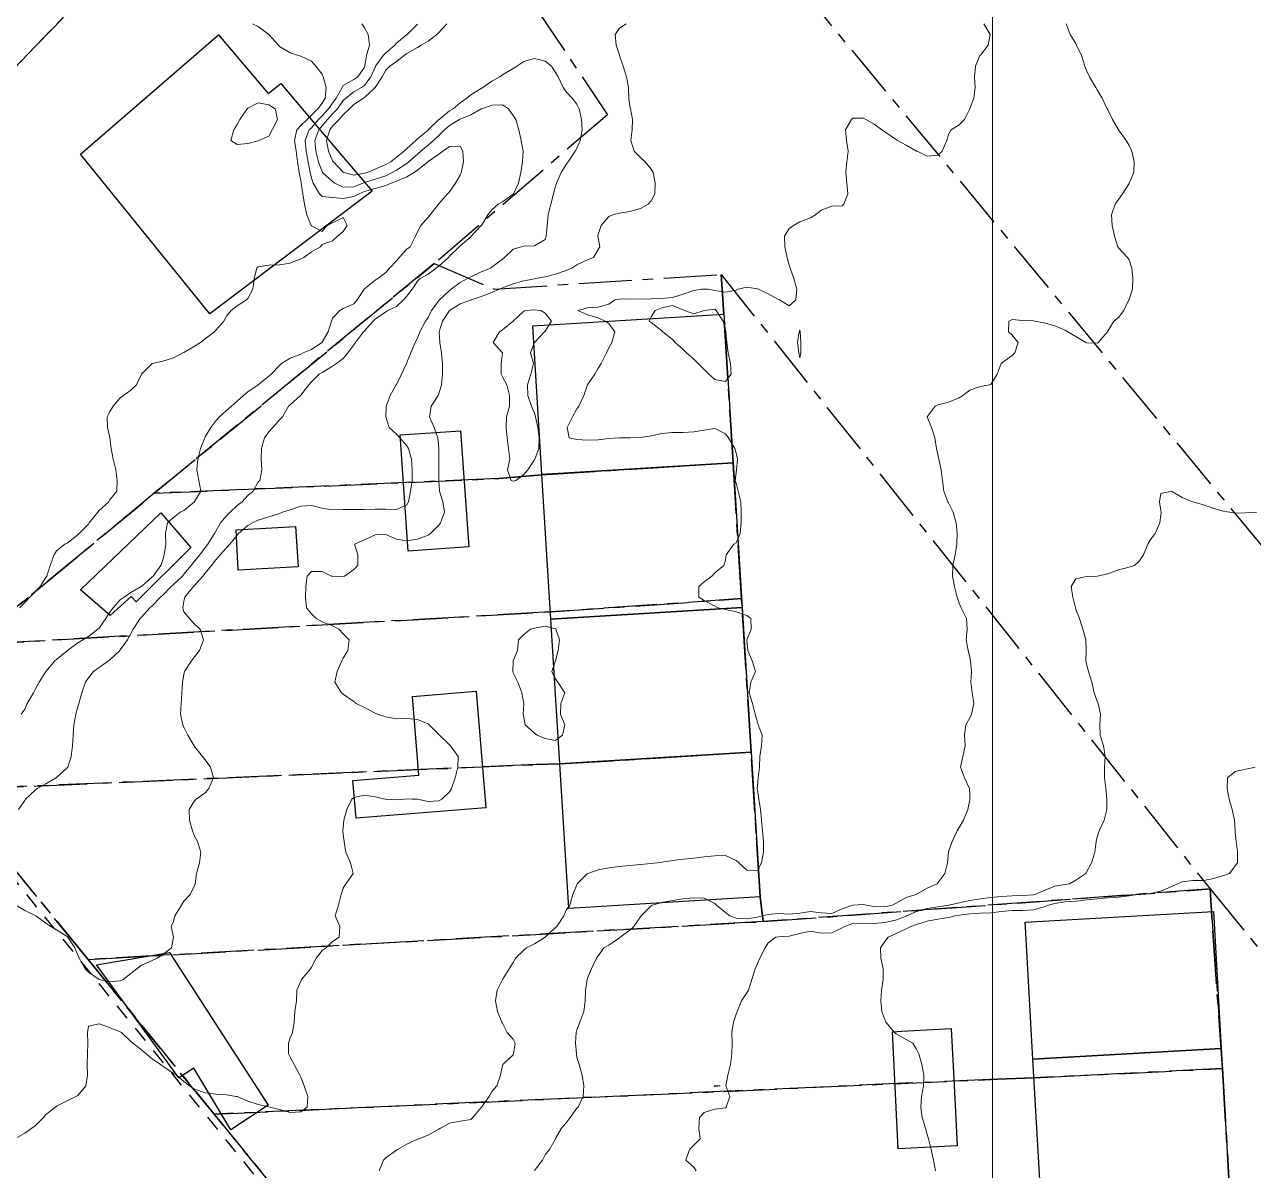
# Model space of a CAD drawing. Header units: centimetres. Extents: x 0 to 642158, y -847 to 649707.
# Drawn here: x 616421.2 to 616479.1, y 621032.8 to 621086.7 of the extents above; entities that cross this region are included whole.
import ezdxf

# ---------------------------------------------------------------- set-up
doc = ezdxf.new("R2010")
doc.units = ezdxf.units.CM
doc.header["$MEASUREMENT"] = 0
doc.linetypes.add('CENTERX2', pattern=[4, 2.5, -0.5, 0.5, -0.5])
doc.linetypes.add('JIS_02_0.7', pattern=[1.35, 0.75, -0.6])
for name, color, linetype, lineweight in [('MEV_grille', 254, 'Continuous', 9), ('WAL_parcellaire agricole', 7, 'JIS_02_0.7', 25), ('WAL_topographie 0.5', 253, 'Continuous', 20)]:
    doc.layers.add(name, color=color, linetype=linetype, lineweight=lineweight)
doc.layers.add('SPW_batiments', color=7, linetype='Continuous')
doc.layers.add('SPW_parcellaire cadastral', color=7, linetype='CENTERX2', lineweight=25, true_color=0xff0542)

# ---------------------------------------------------------------- blocks, each defined once
blk = doc.blocks.new('*U112')
at = {"layer": 'MEV_grille', "transparency": 33554687}
blk.add_lwpolyline([(0, 1825.476), (0, -1825.476)], dxfattribs=at)
blk = doc.blocks.new('*U113')
at = {"layer": 'MEV_grille', "color": 0, "linetype": 'ByBlock', "lineweight": -2, "transparency": 16777216}
blk.add_blockref('*U112', (1100, 0), dxfattribs=at)

msp = doc.modelspace()

# ---------------------------------------------------------------- linework, layer by layer
at = {"layer": 'SPW_batiments'}
for points in [[(616432.72, 621083.475), (616433.303, 621083.942), (616435.089, 621081.839), (616437.435, 621079.074), (616437.604, 621078.875), (616429.972, 621073.091), (616423.871, 621080.607), (616430.37, 621086.224), (616432.72, 621083.475)], [(616454.606, 621066.073), (616445.606, 621065.522), (616445.172, 621072.526), (616454.171, 621073.077), (616454.606, 621066.073)], [(616442.156, 621062.126), (616439.306, 621061.926), (616438.922, 621067.392), (616441.772, 621067.593), (616442.156, 621062.126)], [(616455.029, 621059.264), (616446.029, 621058.712), (616445.606, 621065.522), (616454.606, 621066.073), (616455.029, 621059.264)], [(616429.073, 621062.091), (616426.506, 621059.541), (616426.256, 621059.791), (616425.273, 621058.891), (616423.873, 621060.107), (616427.656, 621063.724), (616429.073, 621062.091)], [(616434.123, 621061.175), (616431.306, 621061.025), (616431.206, 621062.925), (616434.006, 621063.075), (616434.123, 621061.175)], [(616455.452, 621052.455), (616446.452, 621051.904), (616446.029, 621058.712), (616455.029, 621059.264), (616455.452, 621052.455)], [(616442.957, 621049.843), (616436.857, 621049.343), (616436.707, 621051.125), (616439.807, 621051.376), (616439.507, 621055.076), (616442.507, 621055.326), (616442.957, 621049.843)], [(616455.875, 621045.645), (616446.875, 621045.094), (616446.452, 621051.904), (616455.452, 621052.455), (616455.875, 621045.645)], [(616477.596, 621038.5), (616468.725, 621038), (616468.371, 621044.212), (616468.358, 621044.446), (616477.225, 621044.947), (616477.596, 621038.5)], [(616432.709, 621035.842), (616430.959, 621034.675), (616429.209, 621037.575), (616428.509, 621037.125), (616424.625, 621042.441), (616428.075, 621043.025), (616432.709, 621035.842)], [(616465.013, 621036.779), (616465.159, 621033.929), (616462.376, 621033.779), (616462.108, 621039.295), (616462.325, 621039.308), (616462.55, 621039.32), (616464.875, 621039.446), (616465.013, 621036.779)], [(616478.001, 621031.477), (616469.126, 621030.976), (616468.957, 621033.939), (616468.725, 621038), (616477.596, 621038.5), (616478.001, 621031.477)]]:
    msp.add_lwpolyline(points, dxfattribs=at)
at = {"layer": 'SPW_parcellaire cadastral'}
for points in [[(616517.432, 621020.631), (616515.356, 621018.862), (616458.873, 621087.118), (616442.43, 621111.761), (616437.847, 621122.116)], [(616436.334, 621100.841), (616418.521, 621082.322), (616408.822, 621071.738), (616404.139, 621066.321), (616402.941, 621068.081), (616397.472, 621074.92), (616415.363, 621094.534), (616417.939, 621097.498), (616425.786, 621106.34), (616429.612, 621110.742), (616436.334, 621100.841)], [(616414.789, 621054.224), (616404.139, 621066.321), (616408.822, 621071.738), (616418.521, 621082.322), (616436.334, 621100.841), (616448.697, 621082.468), (616440.533, 621075.457), (616427.351, 621064.646), (616418.722, 621057.514), (616414.789, 621054.224)], [(616440.533, 621075.457), (616443.355, 621074.259), (616454.045, 621074.947), (616454.171, 621073.076), (616454.606, 621066.072), (616445.606, 621065.521), (616443.579, 621065.337), (616427.351, 621064.646), (616440.533, 621075.457)], [(616455.452, 621052.453), (616455.003, 621059.684), (616454.606, 621066.072), (616454.171, 621073.076), (616454.045, 621074.947), (616477.072, 621046.015), (616456.024, 621044.477), (616455.875, 621045.644), (616455.452, 621052.453)], [(616455.003, 621059.684), (616446.008, 621059.059), (616418.722, 621057.514), (616427.351, 621064.646), (616443.579, 621065.337), (616445.606, 621065.521), (616454.606, 621066.072), (616455.003, 621059.684)], [(616414.789, 621054.224), (616418.722, 621057.514), (616446.008, 621059.059), (616455.003, 621059.684), (616455.452, 621052.453), (616446.452, 621051.902), (616445.331, 621051.87), (616417.702, 621050.693), (616414.789, 621054.224)], [(616455.452, 621052.453), (616455.875, 621045.644), (616456.024, 621044.477), (616424.235, 621042.692), (616417.702, 621050.693), (616445.331, 621051.87), (616446.452, 621051.902), (616455.452, 621052.453)], [(616417.702, 621050.693), (616424.235, 621042.692), (616430.171, 621035.412), (616435.644, 621028.701), (616440.514, 621022.729), (616447.02, 621014.75), (616453.715, 621006.54), (616458.694, 621000.568)], [(616456.024, 621044.477), (616477.072, 621046.015), (616477.153, 621044.703), (616477.65, 621037.559), (616468.775, 621037.122), (616467.058, 621037.061), (616430.188, 621035.413), (616430.171, 621035.412), (616424.235, 621042.692), (616456.024, 621044.477)], [(616479.77, 621016.467), (616479.388, 621024.438), (616478.406, 621024.453), (616478.025, 621031.062), (616477.65, 621037.559), (616477.153, 621044.703), (616477.072, 621046.015), (616500.15, 621017.788), (616479.77, 621016.467)], [(616478.025, 621031.062), (616469.147, 621030.621), (616435.644, 621028.701), (616430.171, 621035.412), (616430.188, 621035.413), (616467.058, 621037.061), (616468.775, 621037.122), (616477.65, 621037.559), (616478.025, 621031.062)]]:
    msp.add_lwpolyline(points, dxfattribs=at)
at = {"layer": 'WAL_parcellaire agricole'}
msp.add_lwpolyline([(616324.031, 621000.478), (616269.31, 620938.403), (616268.869, 620960.806), (616335.692, 621044.813), (616332.483, 621048.937), (616345.106, 621065.188), (616375.352, 621102.317), (616518.538, 620926.168), (616439.713, 620860.66), (616324.031, 621000.478)], dxfattribs=at)
at = {"layer": 'WAL_topographie 0.5'}
for points in [[(616449.575, 621086.75), (616449.25, 621086.54), (616449.059, 621086.25), (616449.097, 621085.75), (616449.25, 621085.272), (616449.257, 621085.25), (616449.435, 621084.75), (616449.59, 621084.25), (616449.674, 621083.75), (616449.69, 621083.25), (616449.75, 621082.85), (616449.768, 621082.75), (616449.871, 621082.25), (616449.852, 621081.75), (616449.794, 621081.25), (616449.943, 621080.75), (616450.25, 621080.458), (616450.473, 621080.25), (616450.75, 621079.913), (616450.845, 621079.75), (616450.933, 621079.25), (616450.917, 621078.75), (616450.75, 621078.417), (616450.604, 621078.25), (616450.25, 621078.057), (616449.75, 621077.909), (616449.25, 621077.841), (616448.95, 621077.75), (616448.75, 621077.681), (616448.393, 621077.25), (616448.25, 621076.833), (616448.238, 621076.75), (616448.25, 621076.673), (616448.33, 621076.25), (616448.25, 621076.119), (616448.032, 621075.75), (616447.75, 621075.64), (616447.25, 621075.408), (616447.009, 621075.25), (616446.75, 621075.138), (616446.25, 621074.959), (616445.75, 621074.843), (616445.309, 621074.75), (616445.25, 621074.737), (616444.75, 621074.64), (616444.25, 621074.509), (616443.75, 621074.313), (616443.607, 621074.25), (616443.25, 621074.096), (616442.75, 621073.909), (616442.272, 621073.75), (616442.25, 621073.743), (616441.75, 621073.557), (616441.25, 621073.255), (616441.245, 621073.25), (616440.922, 621072.75), (616440.766, 621072.25), (616440.793, 621071.75), (616440.876, 621071.25), (616440.916, 621070.75), (616440.926, 621070.25), (616440.878, 621069.75), (616440.75, 621069.33), (616440.711, 621069.25), (616440.387, 621068.75), (616440.31, 621068.25), (616440.537, 621067.75), (616440.698, 621067.25), (616440.75, 621066.75), (616440.75, 621066.75), (616440.757, 621066.25), (616440.758, 621065.75), (616440.757, 621065.25), (616440.789, 621064.75), (616440.931, 621064.25), (616441.015, 621063.75), (616440.835, 621063.25), (616440.75, 621063.138), (616440.36, 621062.75), (616440.25, 621062.678), (616439.75, 621062.49), (616439.25, 621062.404), (616438.75, 621062.479), (616438.25, 621062.709), (616437.75, 621062.692), (616437.25, 621062.448), (616436.776, 621062.25), (616436.934, 621061.75), (616436.932, 621061.25), (616436.75, 621061.05), (616436.313, 621060.75), (616436.25, 621060.725), (616435.75, 621060.738), (616435.697, 621060.75), (616435.25, 621060.962), (616434.75, 621060.969), (616434.544, 621060.75), (616434.495, 621060.25), (616434.465, 621059.75), (616434.517, 621059.25), (616434.75, 621058.964), (616434.977, 621058.75), (616435.25, 621058.599), (616435.75, 621058.403), (616436.048, 621058.25), (616436.25, 621058.035), (616436.525, 621057.75), (616436.467, 621057.25), (616436.25, 621056.88), (616436.177, 621056.75), (616435.957, 621056.25), (616435.858, 621055.75), (616436.169, 621055.25), (616436.25, 621055.181), (616436.75, 621054.838), (616436.864, 621054.75), (616437.25, 621054.559), (616437.75, 621054.293), (616437.868, 621054.25), (616438.25, 621054.125), (616438.75, 621054.031), (616439.25, 621054.035), (616439.75, 621054.002), (616440.25, 621053.784), (616440.295, 621053.75), (616440.75, 621053.295), (616440.788, 621053.25), (616441.25, 621052.806), (616441.304, 621052.75), (616441.654, 621052.25), (616441.642, 621051.75), (616441.519, 621051.25), (616441.343, 621050.75), (616441.25, 621050.587), (616440.894, 621050.25), (616440.75, 621050.17), (616440.25, 621050.134), (616439.75, 621050.237), (616439.5, 621050.25), (616439.25, 621050.258), (616439.132, 621050.25), (616438.75, 621050.213), (616438.25, 621050.243), (616438.224, 621050.25), (616437.75, 621050.36), (616437.25, 621050.43), (616436.75, 621050.322), (616436.661, 621050.25), (616436.425, 621049.75), (616436.281, 621049.25), (616436.25, 621048.917), (616436.227, 621048.75), (616436.25, 621048.583), (616436.288, 621048.25), (616436.37, 621047.75), (616436.597, 621047.25), (616436.713, 621046.75), (616436.364, 621046.25), (616436.25, 621046.058), (616436.145, 621045.75), (616436.018, 621045.25), (616435.875, 621044.75), (616436.092, 621044.25), (616436.05, 621043.75), (616435.75, 621043.536), (616435.447, 621043.25), (616435.25, 621043.115), (616434.981, 621042.75), (616434.75, 621042.333), (616434.705, 621042.25), (616434.288, 621041.75), (616434.25, 621041.682), (616434.064, 621041.25), (616434.046, 621040.75), (616433.964, 621040.25), (616433.936, 621039.75), (616433.865, 621039.25), (616433.75, 621039), (616433.676, 621038.75), (616433.676, 621038.25), (616433.75, 621038.101), (616433.933, 621037.75), (616434.209, 621037.25), (616434.25, 621037.158), (616434.413, 621036.75), (616434.576, 621036.25), (616434.543, 621035.75), (616434.25, 621035.517), (616433.75, 621035.496), (616433.25, 621035.629), (616432.781, 621035.75), (616432.75, 621035.761), (616432.25, 621035.865), (616431.75, 621036.028), (616431.25, 621036.242), (616431.214, 621036.25), (616430.75, 621036.33), (616430.25, 621036.358), (616429.75, 621036.412), (616429.25, 621036.583), (616429.005, 621036.75), (616428.75, 621036.95), (616428.395, 621037.25), (616428.25, 621037.329), (616427.75, 621037.666), (616427.649, 621037.75), (616427.25, 621038.024), (616426.967, 621038.25), (616426.75, 621038.438), (616426.347, 621038.75), (616426.25, 621038.835), (616425.804, 621039.25), (616425.75, 621039.291), (616425.25, 621039.498), (616424.75, 621039.66), (616424.25, 621039.562), (616424.214, 621039.25), (616424.222, 621038.75), (616424.199, 621038.25), (616424.198, 621037.75), (616424.213, 621037.25), (616424.127, 621036.75), (616423.75, 621036.295), (616423.655, 621036.25), (616423.25, 621036.038), (616422.75, 621035.79), (616422.694, 621035.75), (616422.25, 621035.397), (616422.128, 621035.25), (616421.75, 621034.862), (616421.589, 621034.75), (616421.25, 621034.524), (616420.79, 621034.25)], [(616441.12, 621086.75), (616440.75, 621086.341), (616440.654, 621086.25), (616440.25, 621085.937), (616439.911, 621085.75), (616439.75, 621085.641), (616439.25, 621085.348), (616439.115, 621085.25), (616438.75, 621084.978), (616438.441, 621084.75), (616438.25, 621084.573), (616438.083, 621084.25), (616437.75, 621083.753), (616437.748, 621083.75), (616437.25, 621083.276), (616437.198, 621083.25), (616436.75, 621082.949), (616436.536, 621082.75), (616436.25, 621082.463), (616436.063, 621082.25), (616435.75, 621081.925), (616435.616, 621081.75), (616435.462, 621081.25), (616435.554, 621080.75), (616435.75, 621080.302), (616435.791, 621080.25), (616436.25, 621079.77), (616436.282, 621079.75), (616436.75, 621079.623), (616437.25, 621079.72), (616437.379, 621079.75), (616437.75, 621079.911), (616438.25, 621080.131), (616438.485, 621080.25), (616438.75, 621080.463), (616439.114, 621080.75), (616439.25, 621080.882), (616439.668, 621081.25), (616439.75, 621081.327), (616440.25, 621081.747), (616440.253, 621081.75), (616440.75, 621082.237), (616440.765, 621082.25), (616441.25, 621082.646), (616441.422, 621082.75), (616441.75, 621083.027), (616442.065, 621083.25), (616442.25, 621083.401), (616442.75, 621083.71), (616442.821, 621083.75), (616443.25, 621084.042), (616443.616, 621084.25), (616443.75, 621084.345), (616444.25, 621084.651), (616444.425, 621084.75), (616444.75, 621084.968), (616445.25, 621085.116), (616445.75, 621084.987), (616446.058, 621084.75), (616446.25, 621084.449), (616446.37, 621084.25), (616446.606, 621083.75), (616446.75, 621083.552), (616447.032, 621083.25), (616447.25, 621082.965), (616447.357, 621082.75), (616447.469, 621082.25), (616447.497, 621081.75), (616447.412, 621081.25), (616447.25, 621080.893), (616447.172, 621080.75), (616446.837, 621080.25), (616446.75, 621080.12), (616446.513, 621079.75), (616446.289, 621079.25), (616446.25, 621079.099), (616446.153, 621078.75), (616446.03, 621078.25), (616445.905, 621077.75), (616445.845, 621077.25), (616445.803, 621076.75), (616445.75, 621076.6), (616445.25, 621076.291), (616444.75, 621076.276), (616444.65, 621076.25), (616444.25, 621076.143), (616443.849, 621075.75), (616443.75, 621075.674), (616443.25, 621075.286), (616443.184, 621075.25), (616442.75, 621075.065), (616442.25, 621074.835), (616442.098, 621074.75), (616441.75, 621074.571), (616441.337, 621074.25), (616441.25, 621074.198), (616440.775, 621073.75), (616440.75, 621073.723), (616440.412, 621073.25), (616440.25, 621072.927), (616440.125, 621072.75), (616439.853, 621072.25), (616439.75, 621071.955), (616439.64, 621071.75), (616439.431, 621071.25), (616439.25, 621070.802), (616439.223, 621070.75), (616438.992, 621070.25), (616438.75, 621069.765), (616438.743, 621069.75), (616438.459, 621069.25), (616438.273, 621068.75), (616438.25, 621068.25), (616438.408, 621067.75), (616438.75, 621067.425), (616438.909, 621067.25), (616439.25, 621066.877), (616439.327, 621066.75), (616439.465, 621066.25), (616439.501, 621065.75), (616439.493, 621065.25), (616439.42, 621064.75), (616439.323, 621064.25), (616439.25, 621064.097), (616438.75, 621063.877), (616438.25, 621063.903), (616437.75, 621063.9), (616437.25, 621063.88), (616436.75, 621063.878), (616436.25, 621063.874), (616435.75, 621063.861), (616435.25, 621063.937), (616434.75, 621064.071), (616434.25, 621064.033), (616433.75, 621063.873), (616433.393, 621063.75), (616433.25, 621063.7), (616432.75, 621063.533), (616432.25, 621063.375), (616431.978, 621063.25), (616431.75, 621063.127), (616431.319, 621062.75), (616431.25, 621062.679), (616430.911, 621062.25), (616430.75, 621062.081), (616430.456, 621061.75), (616430.25, 621061.519), (616430.039, 621061.25), (616429.75, 621060.888), (616429.638, 621060.75), (616429.25, 621060.307), (616429.196, 621060.25), (616428.788, 621059.75), (616428.75, 621059.566), (616428.691, 621059.25), (616428.75, 621059.065), (616429.003, 621058.75), (616429.25, 621058.483), (616429.507, 621058.25), (616429.674, 621057.75), (616429.475, 621057.25), (616429.25, 621056.94), (616429.104, 621056.75), (616428.779, 621056.25), (616428.75, 621056.107), (616428.675, 621055.75), (616428.65, 621055.25), (616428.619, 621054.75), (616428.583, 621054.25), (616428.697, 621053.75), (616428.75, 621053.637), (616428.935, 621053.25), (616429.229, 621052.75), (616429.25, 621052.724), (616429.628, 621052.25), (616429.75, 621052.092), (616430, 621051.75), (616430.145, 621051.25), (616429.925, 621050.75), (616429.75, 621050.544), (616429.322, 621050.25), (616429.25, 621050.167), (616428.995, 621049.75), (616429.005, 621049.25), (616429.144, 621048.75), (616429.25, 621048.5), (616429.385, 621048.25), (616429.538, 621047.75), (616429.474, 621047.25), (616429.344, 621046.75), (616429.277, 621046.25), (616429.25, 621046.173), (616429.038, 621045.75), (616428.75, 621045.437), (616428.628, 621045.25), (616428.321, 621044.75), (616428.25, 621044.477), (616428.141, 621044.25), (616428.25, 621043.75), (616428.25, 621043.75), (616428.25, 621043.75), (616428.164, 621043.25), (616427.75, 621042.928), (616427.492, 621042.75), (616427.25, 621042.64), (616426.75, 621042.428), (616426.533, 621042.25), (616426.25, 621042.043), (616425.886, 621041.75), (616425.75, 621041.684), (616425.25, 621041.638), (616424.772, 621041.75), (616424.75, 621041.755), (616424.25, 621042.099), (616424.097, 621042.25), (616423.809, 621042.75), (616423.75, 621042.896), (616423.604, 621043.25), (616423.273, 621043.75), (616423.25, 621043.771), (616422.75, 621044.094), (616422.478, 621044.25), (616422.25, 621044.409), (616421.777, 621044.75), (616421.75, 621044.766), (616421.25, 621045.002), (616420.832, 621045.25)], [(616439.75, 621086.727), (616439.254, 621086.25), (616439.25, 621086.248), (616438.75, 621085.832), (616438.685, 621085.75), (616438.25, 621085.378), (616438.133, 621085.25), (616437.77, 621084.75), (616437.75, 621084.714), (616437.552, 621084.25), (616437.25, 621083.846), (616437.106, 621083.75), (616436.75, 621083.55), (616436.373, 621083.25), (616436.25, 621083.133), (616435.977, 621082.75), (616435.75, 621082.506), (616435.508, 621082.25), (616435.25, 621081.938), (616435.093, 621081.75), (616434.909, 621081.25), (616434.957, 621080.75), (616435.085, 621080.25), (616435.25, 621079.781), (616435.27, 621079.75), (616435.75, 621079.321), (616435.849, 621079.25), (616436.25, 621079.064), (616436.75, 621079.072), (616437.188, 621079.25), (616437.25, 621079.276), (616437.75, 621079.439), (616438.25, 621079.598), (616438.557, 621079.75), (616438.75, 621079.863), (616439.25, 621080.176), (616439.345, 621080.25), (616439.75, 621080.612), (616439.908, 621080.75), (616440.25, 621081.039), (616440.499, 621081.25), (616440.75, 621081.494), (616441.01, 621081.75), (616441.25, 621081.964), (616441.727, 621082.25), (616441.75, 621082.264), (616442.25, 621082.469), (616442.75, 621082.742), (616442.771, 621082.75), (616443.25, 621082.925), (616443.75, 621082.94), (616444.027, 621082.75), (616444.25, 621082.429), (616444.371, 621082.25), (616444.525, 621081.75), (616444.621, 621081.25), (616444.724, 621080.75), (616444.685, 621080.25), (616444.617, 621079.75), (616444.506, 621079.25), (616444.262, 621078.75), (616444.25, 621078.735), (616443.75, 621078.373), (616443.551, 621078.25), (616443.25, 621077.997), (616443.057, 621077.75), (616442.753, 621077.25), (616442.75, 621077.246), (616442.28, 621076.75), (616442.25, 621076.727), (616441.75, 621076.294), (616441.71, 621076.25), (616441.25, 621075.812), (616441.199, 621075.75), (616440.75, 621075.345), (616440.627, 621075.25), (616440.25, 621074.968), (616439.875, 621074.75), (616439.75, 621074.627), (616439.493, 621074.25), (616439.25, 621073.926), (616439.093, 621073.75), (616438.75, 621073.445), (616438.356, 621073.25), (616438.25, 621073.185), (616437.75, 621072.836), (616437.665, 621072.75), (616437.25, 621072.301), (616437.204, 621072.25), (616436.831, 621071.75), (616436.75, 621071.629), (616436.466, 621071.25), (616436.25, 621070.987), (616435.929, 621070.75), (616435.75, 621070.624), (616435.25, 621070.337), (616435.114, 621070.25), (616434.75, 621069.89), (616434.627, 621069.75), (616434.25, 621069.267), (616434.23, 621069.25), (616433.75, 621068.817), (616433.678, 621068.75), (616433.394, 621068.25), (616433.25, 621068.097), (616432.929, 621067.75), (616432.75, 621067.539), (616432.547, 621067.25), (616432.396, 621066.75), (616432.39, 621066.25), (616432.409, 621065.75), (616432.327, 621065.25), (616432.25, 621065.177), (616432.015, 621064.75), (616431.75, 621064.547), (616431.495, 621064.25), (616431.25, 621064.066), (616430.923, 621063.75), (616430.75, 621063.58), (616430.463, 621063.25), (616430.25, 621062.866), (616430.19, 621062.75), (616429.874, 621062.25), (616429.75, 621062.094), (616429.491, 621061.75), (616429.25, 621061.445), (616429.094, 621061.25), (616428.75, 621060.84), (616428.673, 621060.75), (616428.25, 621060.347), (616428.145, 621060.25), (616427.75, 621059.849), (616427.643, 621059.75), (616427.25, 621059.342), (616427.139, 621059.25), (616426.75, 621058.816), (616426.681, 621058.75), (616426.364, 621058.25), (616426.25, 621058.044), (616426.083, 621057.75), (616425.75, 621057.279), (616425.728, 621057.25), (616425.25, 621056.79), (616425.193, 621056.75), (616424.75, 621056.436), (616424.497, 621056.25), (616424.25, 621055.96), (616424.109, 621055.75), (616423.938, 621055.25), (616423.797, 621054.75), (616423.75, 621054.583), (616423.653, 621054.25), (616423.568, 621053.75), (616423.534, 621053.25), (616423.507, 621052.75), (616423.441, 621052.25), (616423.28, 621051.75), (616423.25, 621051.713), (616422.75, 621051.259), (616422.738, 621051.25), (616422.25, 621050.958), (616421.829, 621050.75), (616421.75, 621050.668), (616421.283, 621050.25), (616421.25, 621050.187), (616420.952, 621049.75)], [(616431.974, 621086.75), (616432.25, 621086.62), (616432.744, 621086.25), (616432.75, 621086.245), (616433.2, 621085.75), (616433.25, 621085.682), (616433.75, 621085.382), (616434.137, 621085.25), (616434.25, 621085.225), (616434.75, 621084.994), (616434.954, 621084.75), (616435.25, 621084.381), (616435.307, 621084.25), (616435.451, 621083.75), (616435.401, 621083.25), (616435.25, 621083.005), (616435.056, 621082.75), (616434.75, 621082.44), (616434.553, 621082.25), (616434.25, 621081.956), (616434.062, 621081.75), (616433.957, 621081.25), (616434.029, 621080.75), (616434.102, 621080.25), (616434.178, 621079.75), (616434.25, 621079.373), (616434.267, 621079.25), (616434.344, 621078.75), (616434.43, 621078.25), (616434.54, 621077.75), (616434.746, 621077.25), (616434.75, 621077.238), (616435.25, 621076.976), (616435.489, 621077.25), (616435.75, 621077.38), (616436.25, 621077.631), (616436.426, 621077.25), (616436.25, 621076.969), (616435.984, 621076.75), (616435.75, 621076.538), (616435.25, 621076.361), (616435.172, 621076.25), (616434.75, 621076.011), (616434.388, 621075.75), (616434.25, 621075.689), (616433.75, 621075.485), (616433.25, 621075.394), (616432.75, 621075.389), (616432.25, 621075.301), (616432.186, 621075.25), (616432.052, 621074.75), (616431.996, 621074.25), (616431.75, 621073.819), (616431.687, 621073.75), (616431.25, 621073.477), (616430.976, 621073.25), (616430.75, 621072.977), (616430.62, 621072.75), (616430.25, 621072.325), (616430.194, 621072.25), (616429.75, 621071.917), (616429.523, 621071.75), (616429.25, 621071.568), (616428.75, 621071.279), (616428.69, 621071.25), (616428.25, 621071.018), (616427.75, 621070.872), (616427.25, 621070.75), (616427.25, 621070.75), (616426.75, 621070.25), (616426.75, 621070.25), (616426.507, 621069.75), (616426.25, 621069.507), (616425.898, 621069.25), (616425.75, 621069.145), (616425.417, 621068.75), (616425.25, 621068.462), (616425.13, 621068.25), (616425.155, 621067.75), (616425.25, 621067.338), (616425.265, 621067.25), (616425.317, 621066.75), (616425.422, 621066.25), (616425.537, 621065.75), (616425.606, 621065.25), (616425.583, 621064.75), (616425.25, 621064.315), (616425.213, 621064.25), (616424.75, 621063.837), (616424.687, 621063.75), (616424.293, 621063.25), (616424.25, 621063.192), (616423.808, 621062.75), (616423.75, 621062.693), (616423.25, 621062.302), (616423.141, 621062.25), (616422.75, 621061.934), (616422.637, 621061.75), (616422.453, 621061.25), (616422.288, 621060.75), (616422.25, 621060.674), (616421.973, 621060.25), (616421.75, 621060.006), (616421.494, 621059.75), (616421.25, 621059.506), (616421, 621059.25)], [(616437.118, 621086.75), (616437.25, 621086.553), (616437.423, 621086.25), (616437.48, 621085.75), (616437.343, 621085.25), (616437.268, 621084.75), (616437.25, 621084.7), (616436.941, 621084.25), (616436.75, 621084.127), (616436.25, 621083.852), (616436.198, 621083.75), (616435.922, 621083.25), (616435.75, 621083.01), (616435.56, 621082.75), (616435.25, 621082.422), (616435.079, 621082.25), (616434.75, 621081.853), (616434.644, 621081.75), (616434.456, 621081.25), (616434.51, 621080.75), (616434.597, 621080.25), (616434.689, 621079.75), (616434.75, 621079.487), (616434.836, 621079.25), (616435.134, 621078.75), (616435.25, 621078.621), (616435.75, 621078.566), (616436.25, 621078.529), (616436.75, 621078.615), (616436.996, 621078.75), (616437.25, 621078.856), (616437.75, 621079.001), (616438.25, 621079.13), (616438.511, 621079.25), (616438.75, 621079.336), (616439.25, 621079.544), (616439.584, 621079.75), (616439.75, 621079.856), (616440.226, 621080.25), (616440.25, 621080.27), (616440.75, 621080.617), (616440.936, 621080.75), (616441.25, 621080.967), (616441.75, 621080.991), (616441.879, 621080.75), (616441.919, 621080.25), (616441.802, 621079.75), (616441.75, 621079.615), (616441.535, 621079.25), (616441.25, 621078.838), (616441.158, 621078.75), (616440.75, 621078.277), (616440.733, 621078.25), (616440.342, 621077.75), (616440.25, 621077.643), (616439.909, 621077.25), (616439.75, 621076.952), (616439.648, 621076.75), (616439.396, 621076.25), (616439.25, 621076.131), (616438.885, 621075.75), (616438.75, 621075.592), (616438.431, 621075.25), (616438.25, 621075.034), (616437.878, 621074.75), (616437.75, 621074.674), (616437.25, 621074.267), (616437.237, 621074.25), (616436.908, 621073.75), (616436.75, 621073.568), (616436.25, 621073.34), (616436.085, 621073.25), (616435.75, 621072.886), (616435.695, 621072.75), (616435.545, 621072.25), (616435.25, 621071.753), (616435.248, 621071.75), (616434.75, 621071.422), (616434.359, 621071.25), (616434.25, 621071.2), (616433.75, 621071.012), (616433.349, 621070.75), (616433.25, 621070.667), (616432.856, 621070.25), (616432.75, 621070.158), (616432.25, 621069.757), (616432.239, 621069.75), (616431.75, 621069.418), (616431.554, 621069.25), (616431.25, 621068.986), (616430.984, 621068.75), (616430.75, 621068.549), (616430.429, 621068.25), (616430.25, 621068.059), (616430.02, 621067.75), (616429.75, 621067.296), (616429.726, 621067.25), (616429.533, 621066.75), (616429.401, 621066.25), (616429.35, 621065.75), (616429.446, 621065.25), (616429.542, 621064.75), (616429.25, 621064.263), (616429.242, 621064.25), (616428.75, 621063.842), (616428.568, 621063.75), (616428.25, 621063.508), (616427.966, 621063.25), (616427.881, 621062.75), (616427.903, 621062.25), (616427.823, 621061.75), (616427.75, 621061.515), (616427.661, 621061.25), (616427.298, 621060.75), (616427.25, 621060.708), (616426.75, 621060.26), (616426.739, 621060.25), (616426.25, 621059.973), (616425.935, 621059.75), (616425.75, 621059.63), (616425.41, 621059.25), (616425.25, 621059.031), (616425.065, 621058.75), (616424.75, 621058.302), (616424.701, 621058.25), (616424.25, 621057.9), (616423.988, 621057.75), (616423.75, 621057.604), (616423.269, 621057.25), (616423.25, 621057.232), (616422.75, 621056.82), (616422.667, 621056.75), (616422.25, 621056.25), (616422.25, 621056.25), (616421.937, 621055.75), (616421.75, 621055.406), (616421.663, 621055.25), (616421.372, 621054.75), (616421.25, 621054.485), (616421.09, 621054.25)], [(616466.406, 621086.75), (616466.712, 621086.25), (616466.621, 621085.75), (616466.25, 621085.277), (616466.23, 621085.25), (616466.023, 621084.75), (616465.978, 621084.25), (616466.008, 621083.75), (616465.946, 621083.25), (616465.75, 621082.75), (616465.75, 621082.75), (616465.5, 621082.25), (616465.25, 621081.992), (616464.869, 621081.75), (616464.75, 621081.541), (616464.676, 621081.25), (616464.447, 621080.75), (616464.25, 621080.562), (616463.75, 621080.523), (616463.269, 621080.75), (616463.25, 621080.758), (616462.75, 621081.032), (616462.348, 621081.25), (616462.25, 621081.316), (616461.75, 621081.665), (616461.61, 621081.75), (616461.25, 621082.023), (616460.855, 621082.25), (616460.75, 621082.301), (616460.25, 621082.306), (616460.179, 621082.25), (616459.904, 621081.75), (616459.954, 621081.25), (616460.03, 621080.75), (616459.962, 621080.25), (616459.91, 621079.75), (616459.955, 621079.25), (616460.008, 621078.75), (616459.817, 621078.25), (616459.75, 621078.181), (616459.25, 621078.163), (616458.75, 621077.972), (616458.483, 621077.75), (616458.25, 621077.61), (616457.75, 621077.421), (616457.458, 621077.25), (616457.25, 621077.111), (616457.022, 621076.75), (616457.043, 621076.25), (616457.149, 621075.75), (616457.25, 621075.38), (616457.288, 621075.25), (616457.466, 621074.75), (616457.608, 621074.25), (616457.562, 621073.75), (616457.25, 621073.472), (616456.796, 621073.75), (616456.75, 621073.765), (616456.25, 621074.034), (616455.808, 621074.25), (616455.75, 621074.276), (616455.25, 621074.355), (616454.841, 621074.25), (616454.75, 621074.215), (616454.25, 621074.107), (616453.75, 621074.191), (616453.417, 621074.25), (616453.25, 621074.257), (616453.125, 621074.25), (616452.75, 621074.197), (616452.25, 621074.026), (616451.75, 621073.863), (616451.25, 621073.819), (616450.75, 621073.802), (616450.25, 621073.784), (616449.75, 621073.802), (616449.25, 621073.789), (616449.03, 621073.75), (616448.75, 621073.556), (616448.25, 621073.409), (616447.75, 621073.384), (616447.292, 621073.25), (616447.75, 621073.054), (616448.25, 621072.9), (616448.583, 621072.75), (616448.75, 621072.635), (616449.044, 621072.25), (616448.897, 621071.75), (616448.75, 621071.5), (616448.65, 621071.25), (616448.397, 621070.75), (616448.25, 621070.542), (616448.098, 621070.25), (616447.75, 621069.75), (616447.75, 621069.75), (616447.583, 621069.25), (616447.35, 621068.75), (616447.25, 621068.614), (616447.05, 621068.25), (616446.788, 621067.75), (616446.893, 621067.25), (616447.25, 621067.174), (616447.75, 621067.139), (616448.25, 621067.169), (616448.75, 621067.224), (616449.25, 621067.25), (616449.25, 621067.25), (616449.75, 621067.25), (616450.25, 621067.268), (616450.75, 621067.347), (616451.25, 621067.453), (616451.75, 621067.5), (616452.25, 621067.508), (616452.75, 621067.542), (616453.25, 621067.615), (616453.75, 621067.693), (616454.25, 621067.447), (616454.391, 621067.25), (616454.682, 621066.75), (616454.75, 621066.528), (616454.816, 621066.25), (616454.765, 621065.75), (616454.75, 621065.607), (616454.701, 621065.25), (616454.75, 621065.125), (616454.851, 621064.75), (616454.975, 621064.25), (616454.983, 621063.75), (616454.979, 621063.25), (616454.933, 621062.75), (616454.75, 621062.318), (616454.643, 621062.25), (616454.279, 621061.75), (616454.25, 621061.5), (616454.167, 621061.25), (616453.75, 621060.893), (616453.607, 621060.75), (616453.25, 621060.472), (616453, 621060.25), (616453, 621059.75), (616453.25, 621059.6), (616453.75, 621059.325), (616453.9, 621059.25), (616454.25, 621059.169), (616454.75, 621059.071), (616455.25, 621058.891), (616455.446, 621058.75), (616455.458, 621058.25), (616455.261, 621057.75), (616455.3, 621057.25), (616455.5, 621056.75), (616455.664, 621056.25), (616455.447, 621055.75), (616455.364, 621055.25), (616455.514, 621054.75), (616455.643, 621054.25), (616455.75, 621053.875), (616455.788, 621053.75), (616455.974, 621053.25), (616455.95, 621052.75), (616455.86, 621052.25), (616455.846, 621051.75), (616455.792, 621051.25), (616455.75, 621050.861), (616455.738, 621050.75), (616455.75, 621050.679), (616455.819, 621050.25), (616455.898, 621049.75), (616455.944, 621049.25), (616455.992, 621048.75), (616456.033, 621048.25), (616456.035, 621047.75), (616455.942, 621047.25), (616455.75, 621046.886), (616455.25, 621046.907), (616454.884, 621047.25), (616454.75, 621047.353), (616454.25, 621047.597), (616453.75, 621047.578), (616453.25, 621047.521), (616452.75, 621047.467), (616452.25, 621047.411), (616451.75, 621047.349), (616451.25, 621047.281), (616451.03, 621047.25), (616450.75, 621047.218), (616450.25, 621047.168), (616449.75, 621047.122), (616449.25, 621047.069), (616448.75, 621047.007), (616448.25, 621046.923), (616447.76, 621046.75), (616447.75, 621046.745), (616447.266, 621046.25), (616447.25, 621046.205), (616447.065, 621045.75), (616446.918, 621045.25), (616446.75, 621045.01), (616446.639, 621044.75), (616446.299, 621044.25), (616446.25, 621044.199), (616445.76, 621043.75), (616445.75, 621043.741), (616445.25, 621043.44), (616444.874, 621043.25), (616444.75, 621043.142), (616444.365, 621042.75), (616444.25, 621042.553), (616444.061, 621042.25), (616443.75, 621041.757), (616443.744, 621041.75), (616443.5, 621041.25), (616443.426, 621040.75), (616443.516, 621040.25), (616443.721, 621039.75), (616443.75, 621039.694), (616443.961, 621039.25), (616444.25, 621038.944), (616444.342, 621038.75), (616444.27, 621038.25), (616444.25, 621038.213), (616443.763, 621037.75), (616443.75, 621037.704), (616443.654, 621037.25), (616443.489, 621036.75), (616443.25, 621036.475), (616443.121, 621036.25), (616442.767, 621035.75), (616442.75, 621035.73), (616442.344, 621035.25), (616442.25, 621035.167), (616441.75, 621035.078), (616441.25, 621034.996), (616440.835, 621034.75), (616440.75, 621034.701), (616440.25, 621034.42), (616439.809, 621034.25), (616439.75, 621034.228), (616439.25, 621034.002), (616438.808, 621033.75), (616438.75, 621033.714), (616438.25, 621033.353), (616438.148, 621033.25), (616437.948, 621032.75)], [(616470.285, 621086.75), (616470.483, 621086.25), (616470.75, 621085.818), (616470.784, 621085.75), (616471.008, 621085.25), (616471.163, 621084.75), (616471.25, 621084.546), (616471.384, 621084.25), (616471.684, 621083.75), (616471.75, 621083.64), (616471.978, 621083.25), (616472.221, 621082.75), (616472.25, 621082.696), (616472.473, 621082.25), (616472.75, 621081.758), (616472.755, 621081.75), (616473.117, 621081.25), (616473.25, 621081.021), (616473.376, 621080.75), (616473.489, 621080.25), (616473.476, 621079.75), (616473.261, 621079.25), (616473.25, 621079.231), (616472.937, 621078.75), (616472.75, 621078.473), (616472.599, 621078.25), (616472.428, 621077.75), (616472.46, 621077.25), (616472.572, 621076.75), (616472.727, 621076.25), (616472.75, 621076.207), (616473.182, 621075.75), (616473.25, 621075.641), (616473.375, 621075.25), (616473.425, 621074.75), (616473.409, 621074.25), (616473.25, 621073.774), (616473.24, 621073.75), (616473, 621073.25), (616472.75, 621072.928), (616472.538, 621072.75), (616472.25, 621072.281), (616472.239, 621072.25), (616471.796, 621071.75), (616471.75, 621071.719), (616471.25, 621071.731), (616471.218, 621071.75), (616470.75, 621072.024), (616470.375, 621072.25), (616470.25, 621072.329), (616469.75, 621072.531), (616469.25, 621072.675), (616468.796, 621072.75), (616468.75, 621072.758), (616468.25, 621072.787), (616467.75, 621072.831), (616467.583, 621072.75), (616467.576, 621072.25), (616467.75, 621072.096), (616468.023, 621071.75), (616467.865, 621071.25), (616467.75, 621071.137), (616467.25, 621070.775), (616467.229, 621070.75), (616467.048, 621070.25), (616466.75, 621069.769), (616466.679, 621069.75), (616466.25, 621069.671), (616465.75, 621069.507), (616465.423, 621069.25), (616465.25, 621069.145), (616464.75, 621068.929), (616464.25, 621068.805), (616464.114, 621068.75), (616463.75, 621068.25), (616463.941, 621067.75), (616464.101, 621067.25), (616464.183, 621066.75), (616464.25, 621066.464), (616464.293, 621066.25), (616464.407, 621065.75), (616464.469, 621065.25), (616464.532, 621064.75), (616464.72, 621064.25), (616464.75, 621064.196), (616464.975, 621063.75), (616465.111, 621063.25), (616465.155, 621062.75), (616465.145, 621062.25), (616465.067, 621061.75), (616464.955, 621061.25), (616464.936, 621060.75), (616465.035, 621060.25), (616465.152, 621059.75), (616465.25, 621059.477), (616465.346, 621059.25), (616465.59, 621058.75), (616465.625, 621058.25), (616465.58, 621057.75), (616465.675, 621057.25), (616465.75, 621056.906), (616465.784, 621056.75), (616465.827, 621056.25), (616465.804, 621055.75), (616465.862, 621055.25), (616465.942, 621054.75), (616465.831, 621054.25), (616465.75, 621054.071), (616465.566, 621053.75), (616465.495, 621053.25), (616465.539, 621052.75), (616465.432, 621052.25), (616465.318, 621051.75), (616465.508, 621051.25), (616465.735, 621050.75), (616465.75, 621050.417), (616465.757, 621050.25), (616465.75, 621050.208), (616465.657, 621049.75), (616465.463, 621049.25), (616465.25, 621048.912), (616465.161, 621048.75), (616464.919, 621048.25), (616464.75, 621047.771), (616464.743, 621047.75), (616464.704, 621047.25), (616464.583, 621046.75), (616464.25, 621046.306), (616464.208, 621046.25), (616463.75, 621046.048), (616463.25, 621045.776), (616463.212, 621045.75), (616462.75, 621045.615), (616462.25, 621045.332), (616462.092, 621045.25), (616461.75, 621045.181), (616461.25, 621045.19), (616460.873, 621045.25), (616460.75, 621045.28), (616460.25, 621045.255), (616460.241, 621045.25), (616459.75, 621045.078), (616459.25, 621044.867), (616458.75, 621044.889), (616458.25, 621044.955), (616457.75, 621044.881), (616457.25, 621044.831), (616456.75, 621044.865), (616456.25, 621044.82), (616455.98, 621044.75), (616455.75, 621044.695), (616455.25, 621044.607), (616454.75, 621044.638), (616454.445, 621044.75), (616454.25, 621044.907), (616453.83, 621045.25), (616453.75, 621045.333), (616453.25, 621045.585), (616452.75, 621045.606), (616452.25, 621045.55), (616451.75, 621045.477), (616451.25, 621045.385), (616450.802, 621045.25), (616450.75, 621045.22), (616450.285, 621044.75), (616450.25, 621044.701), (616449.936, 621044.25), (616449.75, 621044.076), (616449.289, 621043.75), (616449.25, 621043.717), (616448.75, 621043.366), (616448.525, 621043.25), (616448.25, 621042.861), (616448.172, 621042.75), (616447.943, 621042.25), (616447.75, 621041.81), (616447.73, 621041.75), (616447.663, 621041.25), (616447.641, 621040.75), (616447.574, 621040.25), (616447.391, 621039.75), (616447.25, 621039.39), (616447.218, 621039.25), (616447.188, 621038.75), (616447.226, 621038.25), (616447.25, 621038.083), (616447.365, 621037.75), (616447.493, 621037.25), (616447.571, 621036.75), (616447.54, 621036.25), (616447.307, 621035.75), (616447.25, 621035.694), (616446.942, 621035.25), (616446.75, 621035.003), (616446.525, 621034.75), (616446.25, 621034.26), (616446.241, 621034.25), (616445.968, 621033.75), (616445.75, 621033.5), (616445.638, 621033.25), (616445.25, 621032.758)], [(616432.271, 621081.25), (616432.25, 621081.242), (616431.75, 621081.12), (616431.25, 621081.07), (616430.95, 621081.25), (616431.105, 621081.75), (616431.25, 621082.015), (616431.379, 621082.25), (616431.724, 621082.75), (616431.75, 621082.774), (616432.25, 621083.028), (616432.75, 621082.94), (616433.038, 621082.75), (616433.158, 621082.25), (616432.905, 621081.75), (616432.75, 621081.463), (616432.271, 621081.25)], [(616454.508, 621070.25), (616454.25, 621069.902), (616453.75, 621069.995), (616453.466, 621070.25), (616453.25, 621070.471), (616452.957, 621070.75), (616452.75, 621070.962), (616452.412, 621071.25), (616452.25, 621071.417), (616451.871, 621071.75), (616451.75, 621071.89), (616451.3, 621072.25), (616451.25, 621072.298), (616450.75, 621072.691), (616450.65, 621072.75), (616450.75, 621072.95), (616450.938, 621073.25), (616451.25, 621073.382), (616451.75, 621073.479), (616452.25, 621073.276), (616452.313, 621073.25), (616452.75, 621073.094), (616453.25, 621073.25), (616453.25, 621073.25), (616453.75, 621073.309), (616453.803, 621073.25), (616454.146, 621072.75), (616454.25, 621072.321), (616454.268, 621072.25), (616454.304, 621071.75), (616454.375, 621071.25), (616454.482, 621070.75), (616454.508, 621070.25)], [(616444.25, 621065.212), (616444.371, 621065.25), (616444.75, 621065.522), (616444.934, 621065.75), (616445.25, 621066.224), (616445.271, 621066.25), (616445.458, 621066.75), (616445.477, 621067.25), (616445.407, 621067.75), (616445.304, 621068.25), (616445.25, 621068.417), (616445.111, 621068.75), (616444.946, 621069.25), (616444.932, 621069.75), (616445.087, 621070.25), (616445.214, 621070.75), (616445.07, 621071.25), (616445.25, 621071.75), (616445.25, 621071.75), (616445.732, 621072.25), (616445.75, 621072.278), (616446.054, 621072.75), (616445.75, 621073.119), (616445.55, 621073.25), (616445.25, 621073.288), (616444.841, 621073.25), (616444.75, 621073.214), (616444.25, 621072.75), (616444.25, 621072.75), (616443.75, 621072.333), (616443.6, 621072.25), (616443.31, 621071.75), (616443.75, 621071.25), (616443.75, 621071.25), (616443.75, 621071.25), (616443.691, 621070.75), (616443.679, 621070.25), (616443.75, 621070.132), (616443.953, 621069.75), (616444.083, 621069.25), (616444.083, 621068.75), (616443.929, 621068.25), (616443.917, 621067.75), (616443.97, 621067.25), (616444.034, 621066.75), (616444.093, 621066.25), (616443.988, 621065.75), (616444.155, 621065.25), (616444.25, 621065.212)], [(616457.791, 621071.25), (616457.75, 621071.028), (616457.703, 621071.25), (616457.646, 621071.75), (616457.717, 621072.25), (616457.75, 621072.333), (616457.758, 621072.25), (616457.796, 621071.75), (616457.791, 621071.25)], [(616479.25, 621063.735), (616478.75, 621063.717), (616478.25, 621063.714), (616478, 621063.75), (616477.75, 621063.788), (616477.25, 621063.927), (616476.75, 621064.094), (616476.25, 621064.244), (616476.233, 621064.25), (616475.75, 621064.442), (616475.25, 621064.75), (616474.75, 621064.639), (616474.69, 621064.25), (616474.75, 621063.813), (616474.759, 621063.75), (616474.75, 621063.625), (616474.707, 621063.25), (616474.485, 621062.75), (616474.25, 621062.442), (616474.141, 621062.25), (616473.925, 621061.75), (616473.75, 621061.458), (616473.5, 621061.25), (616473.25, 621061.167), (616472.75, 621061.045), (616472.25, 621060.857), (616471.75, 621060.75), (616471.75, 621060.75), (616471.25, 621060.735), (616470.75, 621060.612), (616470.522, 621060.25), (616470.596, 621059.75), (616470.729, 621059.25), (616470.75, 621059.181), (616470.912, 621058.75), (616471.081, 621058.25), (616471.218, 621057.75), (616471.235, 621057.25), (616471.215, 621056.75), (616471.25, 621056.592), (616471.347, 621056.25), (616471.5, 621055.75), (616471.609, 621055.25), (616471.75, 621054.864), (616471.792, 621054.75), (616471.906, 621054.25), (616471.882, 621053.75), (616471.897, 621053.25), (616472.04, 621052.75), (616472.13, 621052.25), (616472.091, 621051.75), (616472.094, 621051.25), (616472.164, 621050.75), (616472.209, 621050.25), (616472.207, 621049.75), (616472.078, 621049.25), (616471.839, 621048.75), (616471.75, 621048.456), (616471.7, 621048.25), (616471.646, 621047.75), (616471.475, 621047.25), (616471.25, 621046.8), (616471.22, 621046.75), (616470.75, 621046.435), (616470.442, 621046.25), (616470.25, 621046.221), (616469.75, 621046.142), (616469.25, 621045.951), (616468.807, 621045.75), (616468.75, 621045.737), (616468.25, 621045.702), (616467.75, 621045.687), (616467.25, 621045.657), (616466.75, 621045.611), (616466.25, 621045.551), (616465.75, 621045.473), (616465.25, 621045.368), (616464.767, 621045.25), (616464.75, 621045.247), (616464.25, 621045.178), (616463.75, 621045.099), (616463.25, 621044.958), (616462.776, 621044.75), (616462.75, 621044.739), (616462.25, 621044.549), (616461.75, 621044.437), (616461.25, 621044.393), (616460.75, 621044.405), (616460.25, 621044.392), (616459.856, 621044.25), (616459.75, 621044.191), (616459.25, 621043.947), (616458.75, 621043.935), (616458.25, 621044.024), (616457.75, 621043.918), (616457.25, 621043.8), (616456.75, 621043.767), (616456.62, 621043.75), (616456.25, 621043.48), (616456.111, 621043.25), (616455.869, 621042.75), (616455.75, 621042.507), (616455.64, 621042.25), (616455.496, 621041.75), (616455.329, 621041.25), (616455.25, 621041.118), (616455.005, 621040.75), (616454.795, 621040.25), (616454.75, 621040.118), (616454.623, 621039.75), (616454.55, 621039.25), (616454.564, 621038.75), (616454.54, 621038.25), (616454.489, 621037.75), (616454.358, 621037.25), (616454.267, 621036.75), (616454.447, 621036.25), (616454.283, 621035.75), (616454.25, 621035.713), (616453.75, 621035.656), (616453.25, 621035.495), (616453.019, 621035.25), (616452.995, 621034.75), (616453.059, 621034.25), (616452.75, 621033.954), (616452.558, 621033.75), (616452.382, 621033.25), (616452.75, 621032.917), (616452.868, 621032.75)], [(616446.25, 621053.006), (616446.578, 621053.25), (616446.681, 621053.75), (616446.474, 621054.25), (616446.491, 621054.75), (616446.687, 621055.25), (616446.357, 621055.75), (616446.25, 621055.9), (616446.075, 621056.25), (616446.25, 621056.75), (616446.25, 621056.75), (616446.375, 621057.25), (616446.429, 621057.75), (616446.265, 621058.25), (616446.25, 621058.263), (616445.75, 621058.396), (616445.25, 621058.302), (616445.073, 621058.25), (616444.75, 621058), (616444.5, 621057.75), (616444.461, 621057.25), (616444.25, 621056.75), (616444.25, 621056.749), (616444.233, 621056.25), (616444.25, 621056.187), (616444.469, 621055.75), (616444.663, 621055.25), (616444.75, 621054.75), (616444.75, 621054.75), (616444.75, 621054.75), (616444.72, 621054.25), (616444.75, 621054.083), (616444.809, 621053.75), (616445.25, 621053.355), (616445.379, 621053.25), (616445.75, 621053.103), (616446.25, 621053.006)], [(616479.188, 621051.75), (616478.75, 621051.655), (616478.25, 621051.548), (616477.893, 621051.25), (616477.877, 621050.75), (616477.973, 621050.25), (616478.099, 621049.75), (616478.21, 621049.25), (616478.243, 621048.75), (616478.25, 621048.667), (616478.294, 621048.25), (616478.353, 621047.75), (616478.363, 621047.25), (616478.25, 621047.104), (616477.976, 621046.75), (616477.75, 621046.673), (616477.25, 621046.501), (616476.75, 621046.408), (616476.25, 621046.41), (616475.75, 621046.35), (616475.542, 621046.25), (616475.25, 621046.133), (616474.75, 621045.906), (616474.25, 621045.808), (616473.75, 621045.781), (616473.602, 621045.75), (616473.25, 621045.685), (616472.75, 621045.622), (616472.25, 621045.591), (616471.75, 621045.554), (616471.25, 621045.508), (616470.75, 621045.443), (616470.25, 621045.407), (616469.75, 621045.337), (616469.453, 621045.25), (616469.25, 621045.17), (616468.75, 621045.038), (616468.25, 621045.007), (616467.75, 621045.005), (616467.25, 621044.949), (616466.75, 621044.89), (616466.25, 621044.877), (616465.75, 621044.851), (616465.25, 621044.781), (616465.051, 621044.75), (616464.75, 621044.669), (616464.25, 621044.594), (616463.75, 621044.493), (616463.25, 621044.349), (616462.976, 621044.25), (616462.75, 621044.132), (616462.25, 621043.9), (616461.904, 621043.75), (616461.75, 621043.548), (616461.552, 621043.25), (616461.56, 621042.75), (616461.669, 621042.25), (616461.678, 621041.75), (616461.602, 621041.25), (616461.566, 621040.75), (616461.611, 621040.25), (616461.75, 621039.872), (616461.802, 621039.75), (616462.201, 621039.25), (616462.25, 621039.203), (616462.75, 621038.936), (616463.069, 621038.75), (616463.25, 621038.471), (616463.349, 621038.25), (616463.497, 621037.75), (616463.592, 621037.25), (616463.572, 621036.75), (616463.484, 621036.25), (616463.44, 621035.75), (616463.507, 621035.25), (616463.659, 621034.75), (616463.75, 621034.45), (616463.803, 621034.25), (616463.931, 621033.75), (616464.048, 621033.25), (616464.13, 621032.75)], [(616453.75, 621036.712), (616454, 621036.75), (616453.75, 621036.759), (616453.721, 621036.75), (616453.75, 621036.712)]]:
    msp.add_lwpolyline(points, dxfattribs=at)

# ---------------------------------------------------------------- block references
at = {"layer": 'MEV_grille', "transparency": 33554687}
msp.add_blockref('*U113', (615366.814, 620593.644), dxfattribs=at)

doc.saveas('drawing.dxf')
